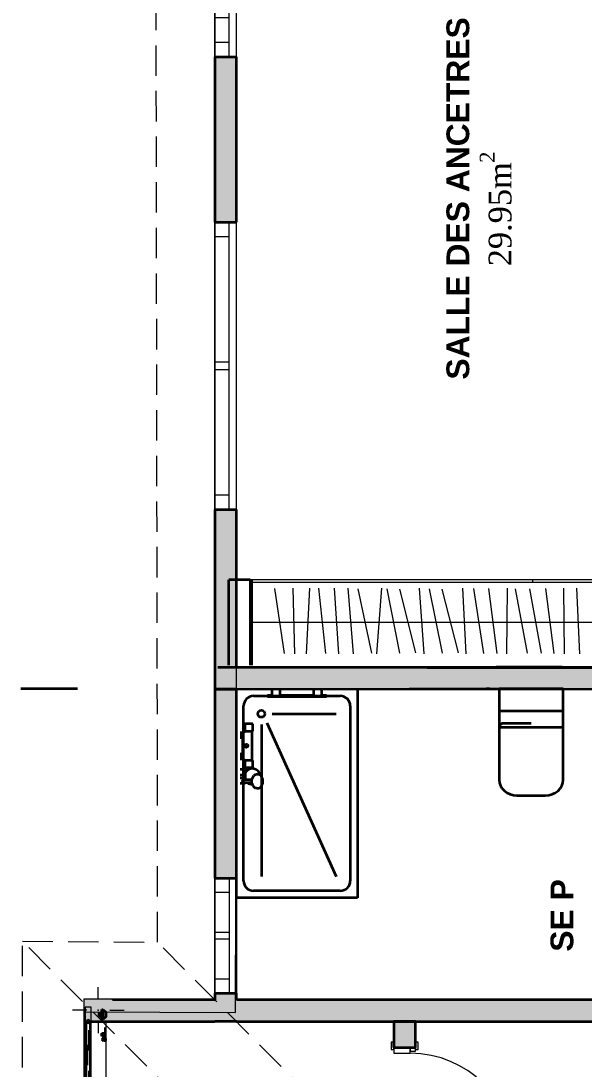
# Model space of a CAD drawing. Header units: millimetres. Extents: x -234375 to -184638, y -91483 to -70216.
# Drawn here: x -200937 to -197019, y -85660 to -78363 of the extents above; entities that cross this region are included whole.
import ezdxf

# ---------------------------------------------------------------- set-up
doc = ezdxf.new("R2010")
doc.units = ezdxf.units.MM
doc.header["$MEASUREMENT"] = 0
for name, pattern in [('Dashed Small', [282.222222, 141.111111, -141.111111]), ('Hidden', [317.5, 211.666667, -105.833333]), ('Wipeout_Contour', [20000, 0, -20000])]:
    doc.linetypes.add(name, pattern=pattern)
for name, color, linetype, lineweight in [('New_0_Pen_No__15', 214, 'Continuous', 25), ('New_0_Pen_No__7', 7, 'Continuous', 35), ('New_2D Drafting - General_Pen_No__1', 7, 'Continuous', 13), ('New_Archicad Doors_Pen_No__27', 7, 'Continuous', 35), ('New_Archicad Windows_Pen_No__27', 7, 'Continuous', 35), ('New_Drawing & Figure_Pen_No__13', 54, 'Continuous', 18), ('New_Drawing & Figure_Pen_No__7', 7, 'Continuous', 35), ('New_Interior - Stair & Railing_Pen_No__1', 7, 'Continuous', 13), ('New_Shell - Roof_Pen_No__1', 7, 'Continuous', 13), ('New_Structural - Bearing_Pen_No__1', 7, 'Continuous', 13), ('New_Structural - Bearing_Pen_No__20', 1, 'Continuous', 0), ('New_Structural - Bearing_Pen_No__27', 7, 'Continuous', 35)]:
    doc.layers.add(name, color=color, linetype=linetype, lineweight=lineweight)
for name, color, linetype in [('New_Archicad Doors', 7, 'Continuous'), ('New_Archicad Windows', 7, 'Continuous'), ('New_Drawing & Figure', 7, 'Continuous'), ('New_Interior - Stair & Railing', 7, 'Continuous'), ('New_Shell - Roof', 7, 'Continuous'), ('New_Structural - Bearing', 7, 'Continuous')]:
    doc.layers.add(name, color=color, linetype=linetype)
for name, color, linetype, lineweight, true_color in [('New_Archicad Doors_Pen_No__23', 30, 'Continuous', 20, 0xff6600), ('New_Archicad Doors_Pen_No__3', 30, 'Continuous', 18, 0xff6600), ('New_Archicad Windows_Pen_No__23', 30, 'Continuous', 20, 0xff6600), ('New_Archicad Windows_Pen_No__3', 30, 'Continuous', 18, 0xff6600), ('New_Drawing & Figure_Pen_No__254', 254, 'Continuous', 13, 0xe8e8e8), ('New_Interior - Stair & Railing_Pen_No__106', 161, 'Continuous', 13, 0xaaaaff), ('New_Interior - Stair & Railing_Pen_No__91', 161, 'Continuous', 13, 0xaaaaff), ('New_Structural - Bearing_Pen_No__160', 33, 'Continuous', 20, 0xb4a35c)]:
    doc.layers.add(name, color=color, linetype=linetype, lineweight=lineweight, true_color=true_color)
doc.styles.add('GENERATED_STYLE_1', font='arial.ttf')
doc.styles.add('GENERATED_STYLE_2', font='times.ttf')

# ---------------------------------------------------------------- blocks, each defined once
blk = doc.blocks.new('Slab_1', base_point=(-200787.4, -71277.4))
at = {"layer": 'New_Structural - Bearing_Pen_No__1', "color": 7, "linetype": 'Continuous', "lineweight": 13, "flags": 128}
blk.add_lwpolyline([(-200787.4, -71277.4), (-190000.1, -71277.1), (-189999.5, -71124.5), (-188874.4, -71129.2), (-187846.5, -71129.2), (-187843.4, -74360.9), (-188874.7, -74359.2), (-188874.4, -78662), (-187060.4, -78662), (-187064.7, -89633.3), (-200492.9, -89632.1), (-200498.7, -85263), (-199444, -85265.7), (-199437.7, -82864.3), (-199438.1, -82864.3), (-199438.1, -77162), (-197397.7, -77162), (-197397.7, -75061.6), (-200787.4, -75061.6)], close=True, dxfattribs=at)
blk = doc.blocks.new('2-Sash Sliding Window')
at = {"layer": 'New_Archicad Windows_Pen_No__23', "color": 30, "linetype": 'Continuous', "lineweight": 20, "true_color": 0xff6600}
for p, q in [((-300, 0), (-200, 0)), ((-200, 0), (-200, -100)), ((-25, -100), (-25, 0)), ((-25, 0), (25, 0)), ((-25, 0), (25, 0)), ((25, 0), (25, -100)), ((200, -100), (200, 0)), ((200, 0), (300, 0)), ((-200, -100), (-300, -100)), ((25, -100), (-25, -100)), ((25, -100), (-25, -100)), ((300, -100), (200, -100))]:
    blk.add_line(p, q, dxfattribs=at)
at = {"layer": 'New_Archicad Windows_Pen_No__27', "color": 7, "linetype": 'Continuous', "lineweight": 35}
for p, q in [((-300, 0), (-300, 50)), ((-300, -100), (-300, 0)), ((-300, -100), (-300, 0)), ((300, 0), (300, 50)), ((300, -100), (300, 0)), ((300, -100), (300, 0))]:
    blk.add_line(p, q, dxfattribs=at)
at = {"layer": 'New_Archicad Windows_Pen_No__3', "color": 30, "linetype": 'Continuous', "lineweight": 18, "true_color": 0xff6600}
for p, q in [((-300, 50), (300, 50)), ((-200, 0), (-25, 0)), ((25, 0), (200, 0)), ((-300, -100), (300, -100)), ((-25, -100), (-200, -100)), ((200, -100), (25, -100))]:
    blk.add_line(p, q, dxfattribs=at)
blk = doc.blocks.new('2-Sash Sliding Window_2')
at = {"layer": 'New_Archicad Windows_Pen_No__23', "color": 30, "linetype": 'Continuous', "lineweight": 20, "true_color": 0xff6600}
for p, q in [((-1000, 0), (-900, 0)), ((-900, 0), (-900, -100)), ((-25, -100), (-25, 0)), ((-25, 0), (25, 0)), ((-25, 0), (25, 0)), ((25, 0), (25, -100)), ((900, -100), (900, 0)), ((900, 0), (1000, 0)), ((-900, -100), (-1000, -100)), ((25, -100), (-25, -100)), ((25, -100), (-25, -100)), ((1000, -100), (900, -100))]:
    blk.add_line(p, q, dxfattribs=at)
at = {"layer": 'New_Archicad Windows_Pen_No__27', "color": 7, "linetype": 'Continuous', "lineweight": 35}
for p, q in [((-1000, 0), (-1000, 50)), ((-1000, -100), (-1000, 0)), ((-1000, -100), (-1000, 0)), ((1000, 0), (1000, 50)), ((1000, -100), (1000, 0)), ((1000, -100), (1000, 0))]:
    blk.add_line(p, q, dxfattribs=at)
at = {"layer": 'New_Archicad Windows_Pen_No__3', "color": 30, "linetype": 'Continuous', "lineweight": 18, "true_color": 0xff6600}
for p, q in [((-1000, 50), (1000, 50)), ((-900, 0), (-25, 0)), ((25, 0), (900, 0)), ((-1000, -100), (1000, -100)), ((-25, -100), (-900, -100)), ((900, -100), (25, -100))]:
    blk.add_line(p, q, dxfattribs=at)
blk = doc.blocks.new('Wall_9', base_point=(-199438.1, -83014.8))
at = {"layer": 'New_Structural - Bearing_Pen_No__160', "linetype": 'Continuous', "lineweight": 0, "true_color": 0x5a512e}
for points in [[(-199438.1, -77308.5), (-199588.1, -77308.5), (-199588.1, -78013.5), (-199438.1, -78013.5)], [(-199588.1, -78613.5), (-199588.1, -79763.5), (-199438.1, -79763.5), (-199438.1, -78613.5)], [(-199438.1, -81763.5), (-199588.1, -81763.5), (-199588.1, -82864.9), (-199438.1, -82864.8)], [(-199438.1, -82864.8), (-199588.1, -83014.9), (-199438.1, -83014.8)], [(-199438.1, -82864.8), (-199588.1, -82864.9), (-199588.1, -83014.9)]]:
    blk.add_hatch(color=59, dxfattribs=at).paths.add_polyline_path(points)
at = {"layer": 'New_Structural - Bearing_Pen_No__27', "color": 7, "linetype": 'Continuous', "lineweight": 35}
for p, q in [((-199588.1, -78013.5), (-199488.1, -78013.5)), ((-199488.1, -78013.5), (-199438.1, -78013.5)), ((-199588.1, -78613.5), (-199488.1, -78613.5)), ((-199488.1, -78613.5), (-199438.1, -78613.5)), ((-199588.1, -79763.5), (-199488.1, -79763.5)), ((-199488.1, -79763.5), (-199438.1, -79763.5)), ((-199588.1, -81763.5), (-199488.1, -81763.5)), ((-199488.1, -81763.5), (-199438.1, -81763.5))]:
    blk.add_line(p, q, dxfattribs=at)
at = {"layer": 'New_Structural - Bearing_Pen_No__27', "color": 7, "linetype": 'Continuous', "lineweight": 35, "flags": 128}
for points in [[(-199438.1, -77308.5), (-199588.1, -77308.5)], [(-199588.1, -77308.5), (-199588.1, -78013.5)], [(-199438.1, -78013.5), (-199438.1, -77308.5)], [(-199588.1, -78613.5), (-199588.1, -79763.5)], [(-199438.1, -79763.5), (-199438.1, -78613.5)], [(-199588.1, -81763.5), (-199588.1, -83014.9)], [(-199438.1, -82864.8), (-199438.1, -81763.5)], [(-199588.1, -83014.9), (-199438.1, -83014.8)]]:
    blk.add_lwpolyline(points, dxfattribs=at)
at = {"layer": 'New_Archicad Windows', "color": 21, "linetype": 'Continuous', "lineweight": 18, "true_color": 0xff9955, "xscale": -1, "zscale": 1000, "rotation": 270.0004955902626}
for name, p in [('2-Sash Sliding Window', (-199488.1, -78313.5)), ('2-Sash Sliding Window_2', (-199488.1, -80763.5))]:
    blk.add_blockref(name, p, dxfattribs=at)
blk = doc.blocks.new('Wall_13', base_point=(-199438.1, -83014.8))
at = {"layer": 'New_Structural - Bearing_Pen_No__160', "linetype": 'Continuous', "lineweight": 0, "true_color": 0x5a512e}
for points in [[(-195459.6, -82863.4), (-199438.1, -82864.8), (-199438.1, -83014.8), (-195261.6, -83013.3), (-195459.6, -83013.3)], [(-195261.1, -82863.3), (-195261.6, -82863.3), (-195261.6, -83013.3), (-195261.1, -83013.3)]]:
    blk.add_hatch(color=59, dxfattribs=at).paths.add_polyline_path(points)
at = {"layer": 'New_Structural - Bearing_Pen_No__27', "color": 7, "linetype": 'Continuous', "lineweight": 35, "flags": 128}
for points in [[(-195459.6, -82863.4), (-199438.1, -82864.8)], [(-195261.1, -83013.3), (-195261.1, -82863.3)], [(-199438.1, -83014.8), (-195412.4, -83013.4)]]:
    blk.add_lwpolyline(points, dxfattribs=at)
blk = doc.blocks.new('Arch Top Window Opening')
at = {"layer": 'New_Archicad Windows_Pen_No__27', "color": 7, "linetype": 'Continuous', "lineweight": 35}
for p, q in [((-2098.5, 0), (-2098.5, 150)), ((2098.5, 0), (2098.5, 150))]:
    blk.add_line(p, q, dxfattribs=at)
at = {"layer": 'New_Archicad Windows_Pen_No__3', "color": 30, "linetype": 'Continuous', "lineweight": 18, "true_color": 0xff6600}
for p, q in [((-2098.5, 150), (2098.5, 150)), ((-2098.5, 0), (2098.5, 0))]:
    blk.add_line(p, q, dxfattribs=at)
blk = doc.blocks.new('Wall_14', base_point=(-200493.6, -89690.1))
at = {"layer": 'New_Structural - Bearing_Pen_No__160', "linetype": 'Continuous', "lineweight": 0, "true_color": 0x5a512e}
for points in [[(-200493.6, -85328.5), (-200344.4, -85328.5)], [(-200343.6, -85328.5), (-200344.4, -85328.5), (-200343.6, -85329.2)], [(-200493.6, -89525.4), (-200493.6, -89540.1), (-200343.6, -89540.1), (-200343.6, -89525.4)], [(-200343.6, -89540.1), (-200493.6, -89540.1), (-200493.6, -89576.8), (-200380.3, -89576.8)], [(-200380.3, -89576.8), (-200344.3, -89576.8), (-200344.3, -89690.1), (-200343.6, -89690.1), (-200343.6, -89540.1)]]:
    blk.add_hatch(color=59, dxfattribs=at).paths.add_polyline_path(points)
at = {"layer": 'New_Structural - Bearing_Pen_No__27', "color": 7, "linetype": 'Continuous', "lineweight": 35}
for p, q in [((-200493.6, -85328.5), (-200343.6, -85328.5)), ((-200493.6, -89525.4), (-200343.6, -89525.4))]:
    blk.add_line(p, q, dxfattribs=at)
at = {"layer": 'New_Structural - Bearing_Pen_No__27', "color": 7, "linetype": 'Continuous', "lineweight": 35, "flags": 128}
for points in [[(-200493.6, -89525.4), (-200493.6, -89576.8)], [(-200343.6, -89540.1), (-200343.6, -89525.4)], [(-200344.3, -89690.1), (-200343.6, -89690.1)]]:
    blk.add_lwpolyline(points, dxfattribs=at)
at = {"layer": 'New_Archicad Windows', "color": 21, "linetype": 'Continuous', "lineweight": 18, "true_color": 0xff9955, "xscale": -0.9999999999999997, "zscale": 1000, "rotation": 270.000804812219}
blk.add_blockref('Arch Top Window Opening', (-200493.6, -87426.9), dxfattribs=at)
blk = doc.blocks.new('2-Sash Sliding Window_4')
at = {"layer": 'New_Archicad Windows_Pen_No__23', "color": 30, "linetype": 'Continuous', "lineweight": 20, "true_color": 0xff6600}
for p, q in [((-400, 0), (-300, 0)), ((-300, 0), (-300, -100)), ((-25, -100), (-25, 0)), ((-25, 0), (25, 0)), ((-25, 0), (25, 0)), ((25, 0), (25, -100)), ((300, -100), (300, 0)), ((300, 0), (400, 0)), ((-300, -100), (-400, -100)), ((25, -100), (-25, -100)), ((25, -100), (-25, -100)), ((400, -100), (300, -100))]:
    blk.add_line(p, q, dxfattribs=at)
at = {"layer": 'New_Archicad Windows_Pen_No__27', "color": 7, "linetype": 'Continuous', "lineweight": 35}
for p, q in [((-400, 0), (-400, 50)), ((-400, -100), (-400, 0)), ((-400, -100), (-400, 0)), ((400, 0), (400, 50)), ((400, -100), (400, 0)), ((400, -100), (400, 0))]:
    blk.add_line(p, q, dxfattribs=at)
at = {"layer": 'New_Archicad Windows_Pen_No__3', "color": 30, "linetype": 'Continuous', "lineweight": 18, "true_color": 0xff6600}
for p, q in [((-400, 50), (400, 50)), ((-300, 0), (-25, 0)), ((25, 0), (300, 0)), ((-400, -100), (400, -100)), ((-25, -100), (-300, -100)), ((300, -100), (25, -100))]:
    blk.add_line(p, q, dxfattribs=at)
blk = doc.blocks.new('Wall_32', base_point=(-199587.9, -83013.3))
at = {"layer": 'New_Structural - Bearing_Pen_No__160', "linetype": 'Continuous', "lineweight": 0, "true_color": 0x5a512e}
for points in [[(-199437.9, -83013.3), (-199587.9, -83013.3), (-199587.8, -84331.6), (-199437.8, -84331.6)], [(-199437.8, -85131.6), (-199587.8, -85131.6), (-199587.8, -85179.2), (-199437.8, -85179.2)], [(-199587.8, -85179.2), (-199587.8, -85329.2), (-199437.8, -85329.2)], [(-199437.8, -85179.2), (-199587.8, -85179.2), (-199437.8, -85329.2)]]:
    blk.add_hatch(color=59, dxfattribs=at).paths.add_polyline_path(points)
at = {"layer": 'New_Structural - Bearing_Pen_No__27', "color": 7, "linetype": 'Continuous', "lineweight": 35}
for p, q in [((-199587.8, -84331.6), (-199487.8, -84331.6)), ((-199487.8, -84331.6), (-199437.8, -84331.6)), ((-199587.8, -85131.6), (-199487.8, -85131.6)), ((-199487.8, -85131.6), (-199437.8, -85131.6))]:
    blk.add_line(p, q, dxfattribs=at)
at = {"layer": 'New_Structural - Bearing_Pen_No__27', "color": 7, "linetype": 'Continuous', "lineweight": 35, "flags": 128}
for points in [[(-199587.9, -83013.3), (-199587.8, -84331.6)], [(-199587.9, -83013.3), (-199437.9, -83013.3)], [(-199437.8, -84331.6), (-199437.9, -83013.3)], [(-199587.8, -85131.6), (-199587.8, -85179.2)], [(-199437.8, -85179.2), (-199437.8, -85131.6)], [(-199437.8, -85329.2), (-199587.8, -85329.2)]]:
    blk.add_lwpolyline(points, dxfattribs=at)
at = {"layer": 'New_Archicad Windows', "color": 21, "linetype": 'Continuous', "lineweight": 18, "true_color": 0xff9955, "zscale": 1000, "rotation": 270.0025708428093}
blk.add_blockref('2-Sash Sliding Window_4', (-199487.8, -84731.6), dxfattribs=at)
blk = doc.blocks.new('Wall_33', base_point=(-199587.8, -85329.2))
at = {"layer": 'New_Structural - Bearing_Pen_No__160', "linetype": 'Continuous', "lineweight": 0, "true_color": 0x5a512e}
blk.add_hatch(color=59, dxfattribs=at).paths.add_polyline_path([(-200299.7, -85328.5), (-200343.6, -85328.5), (-200343.6, -85329.2), (-199587.8, -85329.2), (-199587.8, -85179.2), (-200299.7, -85179.2)])
at = {"layer": 'New_Structural - Bearing_Pen_No__27', "color": 7, "linetype": 'Continuous', "lineweight": 35, "flags": 128}
for points in [[(-199587.8, -85179.2), (-200299.7, -85179.2)], [(-200343.6, -85329.2), (-199587.8, -85329.2)]]:
    blk.add_lwpolyline(points, dxfattribs=at)
blk = doc.blocks.new('Door')
at = {"layer": 'New_Archicad Doors_Pen_No__23', "color": 30, "linetype": 'Continuous', "lineweight": 20, "true_color": 0xff6600}
for p, q in [((-360, 0), (-400, 0)), ((-400, 0), (-400, -115)), ((-360, -115), (-360, 0)), ((400, 0), (360, 0)), ((360, 0), (360, -115)), ((400, -115), (400, 0)), ((-400, -115), (-360, -115)), ((360, -115), (400, -115))]:
    blk.add_line(p, q, dxfattribs=at)
at = {"layer": 'New_Archicad Doors_Pen_No__27', "color": 7, "linetype": 'Continuous', "lineweight": 35}
for p, q in [((-400, 35), (-437, 35)), ((-400, 35), (-437, 35)), ((-400, 0), (-400, 35)), ((-400, 0), (-400, 35)), ((-400, -115), (-400, 0)), ((-400, -115), (-400, 0)), ((400, 0), (400, 35)), ((400, 0), (400, 35)), ((400, 35), (437, 35)), ((400, 35), (437, 35)), ((400, -115), (400, 0)), ((400, -115), (400, 0)), ((-400, -115), (-437, -115)), ((-400, -115), (-437, -115)), ((400, -115), (437, -115)), ((400, -115), (437, -115))]:
    blk.add_line(p, q, dxfattribs=at)
at = {"layer": 'New_Archicad Doors_Pen_No__3', "color": 30, "linetype": 'Continuous', "lineweight": 18, "true_color": 0xff6600}
for p, q in [((320, 0), (320, 720)), ((320, 720), (360, 720)), ((360, 720), (360, 0)), ((-387, 54), (-437, 54)), ((-437, 54), (-437, 35)), ((-437, 35), (-387, 35)), ((-375, 35), (-400, 35)), ((-400, 35), (-400, 0)), ((-400, 0), (-375, 0)), ((-387, 35), (-387, 54)), ((-375, 0), (-375, 35)), ((360, 0), (320, 0)), ((400, 35), (375, 35)), ((375, 35), (375, 0)), ((375, 0), (400, 0)), ((437, 54), (387, 54)), ((387, 54), (387, 35)), ((387, 35), (437, 35)), ((400, 0), (400, 35)), ((437, 35), (437, 54)), ((-387, -115), (-437, -115)), ((-437, -115), (-437, -134)), ((-437, -134), (-387, -134)), ((-387, -134), (-387, -115)), ((437, -115), (387, -115)), ((387, -115), (387, -134)), ((387, -134), (437, -134)), ((437, -134), (437, -115))]:
    blk.add_line(p, q, dxfattribs=at)
blk.add_arc((360, 0), 720, 90, 180, dxfattribs=at)
blk = doc.blocks.new('Wall_34', base_point=(-199587.8, -85329.2))
at = {"layer": 'New_Structural - Bearing_Pen_No__160', "linetype": 'Continuous', "lineweight": 0, "true_color": 0x5a512e}
for points in [[(-199437.8, -85179.2), (-199437.8, -85329.2), (-196235.9, -85329.2), (-196235.9, -85179.2)], [(-195435.9, -85329.2), (-195412.7, -85329.2), (-195412.7, -85179.2), (-195435.9, -85179.2)]]:
    blk.add_hatch(color=59, dxfattribs=at).paths.add_polyline_path(points)
at = {"layer": 'New_Structural - Bearing_Pen_No__27', "color": 7, "linetype": 'Continuous', "lineweight": 35}
for p, q in [((-196235.9, -85179.2), (-196272.9, -85179.2)), ((-196235.9, -85214.2), (-196235.9, -85179.2)), ((-196235.9, -85329.2), (-196235.9, -85214.2)), ((-195435.9, -85179.2), (-195398.9, -85179.2)), ((-195435.9, -85214.2), (-195435.9, -85179.2)), ((-195435.9, -85329.2), (-195435.9, -85214.2)), ((-196235.9, -85329.2), (-196272.9, -85329.2)), ((-195435.9, -85329.2), (-195398.9, -85329.2))]:
    blk.add_line(p, q, dxfattribs=at)
at = {"layer": 'New_Structural - Bearing_Pen_No__27', "color": 7, "linetype": 'Continuous', "lineweight": 35, "flags": 128}
for points in [[(-196235.9, -85179.2), (-199437.8, -85179.2)], [(-195412.7, -85179.2), (-195435.9, -85179.2)], [(-195412.7, -85329.2), (-195412.7, -85179.2)], [(-199437.8, -85329.2), (-196235.9, -85329.2)], [(-195435.9, -85329.2), (-195412.7, -85329.2)]]:
    blk.add_lwpolyline(points, dxfattribs=at)
at = {"layer": 'New_Archicad Doors', "color": 21, "linetype": 'Continuous', "lineweight": 18, "true_color": 0xff9955, "zscale": 1000}
blk.add_blockref('Door', (-195835.9, -85214.2), dxfattribs=at)
blk = doc.blocks.new('2-Sash Sliding Window_5')
at = {"layer": 'New_Archicad Windows_Pen_No__23', "color": 30, "linetype": 'Continuous', "lineweight": 20, "true_color": 0xff6600}
for p, q in [((-500, 0), (-400, 0)), ((-400, 0), (-400, -100)), ((-25, -100), (-25, 0)), ((-25, 0), (25, 0)), ((-25, 0), (25, 0)), ((25, 0), (25, -100)), ((400, -100), (400, 0)), ((400, 0), (500, 0)), ((-400, -100), (-500, -100)), ((25, -100), (-25, -100)), ((25, -100), (-25, -100)), ((500, -100), (400, -100))]:
    blk.add_line(p, q, dxfattribs=at)
at = {"layer": 'New_Archicad Windows_Pen_No__27', "color": 7, "linetype": 'Continuous', "lineweight": 35}
for p, q in [((-500, 0), (-500, 50)), ((-500, -100), (-500, 0)), ((-500, -100), (-500, 0)), ((500, 0), (500, 50)), ((500, -100), (500, 0)), ((500, -100), (500, 0))]:
    blk.add_line(p, q, dxfattribs=at)
at = {"layer": 'New_Archicad Windows_Pen_No__3', "color": 30, "linetype": 'Continuous', "lineweight": 18, "true_color": 0xff6600}
for p, q in [((-500, 50), (500, 50)), ((-400, 0), (-25, 0)), ((25, 0), (400, 0)), ((-500, -100), (500, -100)), ((-25, -100), (-400, -100)), ((400, -100), (25, -100))]:
    blk.add_line(p, q, dxfattribs=at)
blk = doc.blocks.new('Wall_35', base_point=(-198342.8, -89690.7))
at = {"layer": 'New_Structural - Bearing_Pen_No__160', "linetype": 'Continuous', "lineweight": 0, "true_color": 0x5a512e}
for points in [[(-198342.9, -85329.2), (-198342.9, -85510.9), (-198192.9, -85510.9), (-198192.9, -85329.2)], [(-198192.9, -86310.9), (-198342.9, -86310.9), (-198342.8, -87494.3), (-198192.8, -87494.3)], [(-198192.8, -88494.3), (-198342.8, -88494.3), (-198342.8, -89540.7), (-198192.8, -89540.7)]]:
    blk.add_hatch(color=59, dxfattribs=at).paths.add_polyline_path(points)
at = {"layer": 'New_Structural - Bearing_Pen_No__27', "color": 7, "linetype": 'Continuous', "lineweight": 35}
for p, q in [((-198342.9, -85510.9), (-198342.9, -85473.9)), ((-198342.9, -85510.9), (-198227.9, -85510.9)), ((-198227.9, -85510.9), (-198192.9, -85510.9)), ((-198192.9, -85510.9), (-198192.9, -85473.9)), ((-198342.9, -86310.9), (-198342.9, -86347.9)), ((-198342.9, -86310.9), (-198227.9, -86310.9)), ((-198227.9, -86310.9), (-198192.9, -86310.9)), ((-198192.9, -86310.9), (-198192.9, -86347.9)), ((-198342.8, -87494.3), (-198242.8, -87494.3)), ((-198242.8, -87494.3), (-198192.8, -87494.3)), ((-198342.8, -88494.3), (-198242.8, -88494.3)), ((-198242.8, -88494.3), (-198192.8, -88494.3))]:
    blk.add_line(p, q, dxfattribs=at)
at = {"layer": 'New_Structural - Bearing_Pen_No__27', "color": 7, "linetype": 'Continuous', "lineweight": 35, "flags": 128}
for points in [[(-198192.9, -85329.2), (-198342.9, -85329.2)], [(-198342.9, -85329.2), (-198342.9, -85510.9)], [(-198192.9, -85510.9), (-198192.9, -85329.2)], [(-198342.9, -86310.9), (-198342.8, -87494.3)], [(-198192.9, -86329.2), (-198192.9, -86310.9)], [(-198192.8, -87494.3), (-198192.9, -86479.2)], [(-198342.8, -88494.3), (-198342.8, -89540.7)], [(-198192.8, -89540.7), (-198192.8, -88494.3)]]:
    blk.add_lwpolyline(points, dxfattribs=at)
at = {"layer": 'New_Archicad Doors', "color": 21, "linetype": 'Continuous', "lineweight": 18, "true_color": 0xff9955, "zscale": 1000, "rotation": 270.0008048122199}
blk.add_blockref('Door', (-198227.9, -85910.9), dxfattribs=at)
at = {"layer": 'New_Archicad Windows', "color": 21, "linetype": 'Continuous', "lineweight": 18, "true_color": 0xff9955, "xscale": -0.9999999999999997, "zscale": 1000, "rotation": 270.0008048122199}
blk.add_blockref('2-Sash Sliding Window_5', (-198242.8, -87994.3), dxfattribs=at)
blk = doc.blocks.new('Column_20', base_point=(-200399.7, -85251))
at = {"layer": 'New_Structural - Bearing_Pen_No__160', "linetype": 'Continuous', "lineweight": 0, "true_color": 0x5a512e}
for points in [[(-200499.7, -85173.6), (-200499.7, -85328.5), (-200493.6, -85328.5), (-200493.6, -85179.2), (-200343.6, -85179.2), (-200299.7, -85179.2), (-200299.7, -85173.6)], [(-200493.6, -85179.2), (-200493.6, -85328.5), (-200344.4, -85328.5)], [(-200493.6, -85179.2), (-200344.4, -85328.5), (-200343.6, -85328.5), (-200343.6, -85179.2)], [(-200343.6, -85179.2), (-200343.6, -85328.5), (-200299.7, -85328.5), (-200299.7, -85179.2)]]:
    blk.add_hatch(color=59, dxfattribs=at).paths.add_polyline_path(points)
at = {"layer": 'New_Structural - Bearing_Pen_No__1', "color": 7, "linetype": 'Continuous', "lineweight": 13, "flags": 128}
blk.add_lwpolyline([(-200299.7, -85179.2), (-200299.7, -85173.6), (-200499.7, -85173.6), (-200499.7, -85328.5), (-200493.6, -85328.5)], dxfattribs=at)
at = {"layer": 'New_Structural - Bearing_Pen_No__20', "color": 1, "linetype": 'Continuous', "lineweight": 0}
for p, q in [((-200399.7, -85171), (-200399.7, -85091)), ((-200479.7, -85251), (-200579.7, -85251)), ((-200319.7, -85251), (-200219.7, -85251)), ((-200399.7, -85331), (-200399.7, -85411))]:
    blk.add_line(p, q, dxfattribs=at)
blk.add_point((-200399.7, -85251), dxfattribs=at)
blk = doc.blocks.new('Roof_1', base_point=(-201339, -70721))
at = {"layer": 'New_Shell - Roof_Pen_No__1', "color": 7, "linetype": 'Hidden', "lineweight": 13, "flags": 128}
for points in [[(-199987.8, -84776.8), (-199987.8, -83568.8), (-199997.6, -77710.4)], [(-200927.1, -84771.2), (-199987.8, -84776.8)], [(-198270.1, -87440.6), (-200927.1, -84771.2)], [(-200920, -90094), (-200927.1, -84771.2)], [(-197337, -87443.3), (-199987.8, -84776.8)]]:
    blk.add_lwpolyline(points, dxfattribs=at)
blk = doc.blocks.new('Railing_8')
at = {"layer": 'New_Interior - Stair & Railing_Pen_No__1', "color": 7, "linetype": 'Continuous', "lineweight": 13}
for p, q in [((-200449.8, -85229.2), (-200489.8, -85229.2)), ((-200489.8, -85229.2), (-200489.8, -85329.2)), ((-200449.8, -85329.2), (-200449.8, -85229.2)), ((-200489.8, -85329.2), (-200489.8, -89519.5)), ((-200449.8, -89519.5), (-200449.8, -85329.2)), ((-200489.8, -89519.5), (-200489.8, -89619.5)), ((-200449.8, -89619.5), (-200449.8, -89519.5)), ((-200489.8, -89619.5), (-200449.8, -89619.5))]:
    blk.add_line(p, q, dxfattribs=at)
at = {"layer": 'New_Interior - Stair & Railing_Pen_No__1', "color": 7, "linetype": 'Dashed Small', "lineweight": 13, "flags": 128}
blk.add_lwpolyline([(-200473.8, -89474.5), (-200465.8, -89474.5), (-200465.8, -85374.2), (-200473.8, -85374.2)], close=True, dxfattribs=at)
at = {"layer": 'New_Interior - Stair & Railing_Pen_No__106', "color": 161, "linetype": 'Continuous', "lineweight": 13, "true_color": 0xaaaaff, "flags": 128}
blk.add_lwpolyline([(-200481.8, -89519.5), (-200457.8, -89519.5), (-200457.8, -85329.2), (-200481.8, -85329.2)], close=True, dxfattribs=at)
at = {"layer": 'New_Interior - Stair & Railing_Pen_No__91', "color": 161, "linetype": 'Continuous', "lineweight": 13, "true_color": 0xaaaaff, "flags": 128}
for points in [[(-200456.8, -85329.2, 1), (-200482.8, -85329.2, 1)], [(-200456.8, -89519.5, 1), (-200482.8, -89519.5, 1)]]:
    blk.add_lwpolyline(points, format="xyb", close=True, dxfattribs=at)

msp = doc.modelspace()

# ---------------------------------------------------------------- linework, layer by layer
at = {"layer": 'New_0_Pen_No__7', "color": 7, "linetype": 'Continuous', "lineweight": 35}
for p, q in [((-199567.2, -82862.4), (-197723.7, -82862.4)), ((-199388.3, -82863.3), (-195411.5, -82867.7)), ((-197170.7, -82862.4), (-197631.6, -82862.4)), ((-200544.2, -83013.3), (-200937.4, -83013.3))]:
    msp.add_line(p, q, dxfattribs=at)
at = {"layer": 'New_Drawing & Figure_Pen_No__13', "color": 54, "linetype": 'Continuous', "lineweight": 18}
for p, q in [((-199172.9, -82314.5), (-199106.2, -82766.7)), ((-199046.6, -82312.1), (-199034.4, -82769.1)), ((-198930.4, -82312.3), (-198952.6, -82768.9)), ((-198867, -82313.3), (-198818, -82767.8)), ((-198758.5, -82312.5), (-198728.5, -82768.6)), ((-198663.4, -82312.8), (-198625.7, -82768.4)), ((-198592.1, -82316.8), (-198499, -82764.4)), ((-198429.5, -82312.7), (-198463.6, -82768.5)), ((-198392.5, -82316.5), (-198302.6, -82764.7)), ((-198166.3, -82312.6), (-198132.8, -82768.5)), ((-198095.8, -82316.5), (-198005.3, -82764.6)), ((-197864.3, -82312.3), (-197840.8, -82768.8)), ((-197788.1, -82314.7), (-197719, -82766.5)), ((-197683.7, -82313.9), (-197625.4, -82767.3)), ((-197553.5, -82312), (-197557.6, -82769.1)), ((-197498.7, -82316), (-197414.4, -82765.2)), ((-197398.3, -82315.7), (-197316.9, -82765.5)), ((-197377.4, -82253.5), (-197377.4, -82273.3)), ((-197288.3, -82314), (-197228.8, -82767.2)), ((-197161.1, -82312), (-197158.1, -82769.1)), ((-197071.5, -82312.3), (-197049.6, -82768.9)), ((-198304, -82318.9), (-198193.1, -82762.3)), ((-198008.8, -82319.3), (-197894.3, -82761.8))]:
    msp.add_line(p, q, dxfattribs=at)
at = {"layer": 'New_Drawing & Figure_Pen_No__7', "color": 7, "linetype": 'Continuous', "lineweight": 35}
for p, q in [((-199567.2, -82862.4), (-197723.7, -82862.4)), ((-199388.3, -82863.3), (-195411.5, -82867.7)), ((-197170.7, -82862.4), (-197631.6, -82862.4)), ((-200544.2, -83013.3), (-200937.4, -83013.3)), ((-199437.9, -84468.6), (-199437.9, -83013.3)), ((-199188.4, -83056.9), (-199188.4, -83013.3)), ((-199135.9, -83013.3), (-199135.9, -83056.9)), ((-198898.3, -83056.9), (-198898.3, -83013.3)), ((-198845.9, -83013.3), (-198845.9, -83056.9)), ((-198596.4, -83013.3), (-198596.4, -84468.6)), ((-198235.7, -83013.3), (-197394.2, -83013.3)), ((-197986.2, -83013.3), (-197933.8, -83013.3)), ((-197674.3, -83013.3), (-197701, -83013.3)), ((-197696.2, -83013.3), (-197643.7, -83013.3)), ((-197163.9, -83013.3), (-197609.4, -83013.3)), ((-197609.4, -83013.3), (-197609.4, -83646.6)), ((-197567.8, -83013.3), (-197609.4, -83013.3)), ((-197476.3, -83013.3), (-197503, -83013.3)), ((-197163.9, -83646.6), (-197163.9, -83013.3)), ((-199319.1, -83062.8), (-198715.2, -83062.8)), ((-199223, -83067.8), (-199223, -83056.9)), ((-199223, -83056.9), (-199188.4, -83056.9)), ((-198811.2, -83067.8), (-199223, -83067.8)), ((-199135.9, -83056.9), (-198898.3, -83056.9)), ((-198845.9, -83056.9), (-198811.2, -83056.9)), ((-198811.2, -83056.9), (-198811.2, -83067.8)), ((-199388.4, -84349.8), (-199388.4, -83132.1)), ((-199190.4, -83186.6), (-198744.9, -83186.6)), ((-198645.9, -83132.1), (-198645.9, -84349.8)), ((-197609.4, -83166.2), (-197163.9, -83166.2)), ((-199378.4, -83307.3), (-199378.4, -83257.8)), ((-199375.4, -83254.9), (-199330, -83254.9)), ((-199327.1, -83257.8), (-199327.1, -83307.3)), ((-199264.6, -83260.8), (-199264.6, -84320.1)), ((-199227.5, -83250.8), (-198744.9, -84320.1)), ((-197386.7, -83253.5), (-197578.5, -83253.5)), ((-199411.1, -83316.2), (-199394.3, -83316.2)), ((-199411.1, -83325.7), (-199394.3, -83325.7)), ((-199394.3, -83316.2), (-199394.3, -83309.3)), ((-199394.3, -83309.3), (-199377.5, -83309.3)), ((-199394.3, -83316.2), (-199394.3, -83353.9)), ((-199377.5, -83307.3), (-199378.4, -83307.3)), ((-199377.5, -83309.3), (-199377.5, -83307.3)), ((-199377.5, -83307.3), (-199331.9, -83307.3)), ((-199331.9, -83309.3), (-199377.5, -83309.3)), ((-199327.1, -83307.3), (-199331.9, -83307.3)), ((-199331.9, -83307.3), (-199331.9, -83309.3)), ((-199331.9, -83309.3), (-199331.8, -83309.3)), ((-199331.8, -83309.3), (-199331.2, -83309.3)), ((-199331.2, -83309.3), (-199330.9, -83309.3)), ((-199330.9, -83309.3), (-199330.9, -83509.3)), ((-197609.4, -83280.8), (-197163.9, -83280.8)), ((-199411.1, -83344.5), (-199394.3, -83344.5)), ((-199394.3, -83353.9), (-199411.1, -83353.9)), ((-199394.3, -83464.7), (-199394.3, -83353.9)), ((-199411.1, -83464.7), (-199394.3, -83464.7)), ((-199411.1, -83474.2), (-199394.3, -83474.2)), ((-199394.3, -83464.7), (-199394.3, -83502.4)), ((-199411.1, -83493), (-199394.3, -83493)), ((-199394.3, -83502.4), (-199411.1, -83502.4)), ((-199394.3, -83509.3), (-199394.3, -83502.4)), ((-199377.5, -83509.3), (-199394.3, -83509.3)), ((-199378.4, -83560.8), (-199378.4, -83511.3)), ((-199378.4, -83511.3), (-199377.5, -83511.3)), ((-199377.5, -83511.3), (-199377.5, -83509.3)), ((-199377.5, -83509.3), (-199331.8, -83509.3)), ((-199331.9, -83511.3), (-199377.5, -83511.3)), ((-199331.8, -83509.3), (-199331.9, -83509.3)), ((-199331.9, -83509.3), (-199331.9, -83511.3)), ((-199331.9, -83511.3), (-199327.1, -83511.3)), ((-199331.2, -83509.3), (-199331.8, -83509.3)), ((-199330.9, -83509.3), (-199331.2, -83509.3)), ((-199327.1, -83511.3), (-199327.1, -83560.8)), ((-199412.1, -83573.6), (-199376.5, -83573.6)), ((-199412.1, -83612.3), (-199394.3, -83612.3)), ((-199376.5, -83573.6), (-199376.5, -83597.4)), ((-199376.5, -83597.4), (-199376.5, -83646.7)), ((-199375, -83563.7), (-199375.4, -83563.7)), ((-199375, -83594.8), (-199375, -83563.7)), ((-199362.1, -83563.7), (-199375, -83563.7)), ((-199330, -83563.7), (-199362.1, -83563.7)), ((-199362.1, -83563.7), (-199362.1, -83580.3)), ((-199326.8, -83634.2), (-199322.7, -83624.9)), ((-199322.7, -83624.9), (-199317.3, -83617.7)), ((-199317.3, -83617.7), (-199315.5, -83615.7)), ((-199315.5, -83615.7), (-199308.9, -83610.9)), ((-199308.9, -83610.9), (-199306.2, -83609.5)), ((-199306.2, -83609.5), (-199298.9, -83607.8)), ((-199298.9, -83607.8), (-199295.8, -83607.3)), ((-199295.8, -83607.3), (-199285.2, -83607.3)), ((-199285.2, -83607.3), (-199277.9, -83609)), ((-199277.9, -83609), (-199275.5, -83610.7)), ((-199275.5, -83610.7), (-199271, -83613.9)), ((-199271, -83613.9), (-199265.1, -83621.8)), ((-199265.1, -83621.8), (-199260.6, -83632.1)), ((-199394.3, -83634), (-199412.1, -83634)), ((-199394.3, -83634), (-199412.1, -83634)), ((-199376.5, -83672.6), (-199412.1, -83672.6)), ((-199397.1, -83656.8), (-199396.7, -83654.2)), ((-199396.7, -83659.4), (-199397.1, -83656.8)), ((-199396.7, -83654.2), (-199395.5, -83651.9)), ((-199395.5, -83661.8), (-199396.7, -83659.4)), ((-199395.6, -83652), (-199395.8, -83653.8)), ((-199395.8, -83653.8), (-199395.8, -83659.8)), ((-199395.8, -83659.8), (-199395.6, -83661.6)), ((-199395.5, -83651.9), (-199395.6, -83652)), ((-199395.6, -83661.6), (-199395.5, -83661.8)), ((-199395, -83650.4), (-199395.5, -83651.8)), ((-199395.5, -83651.9), (-199395.5, -83651.8)), ((-199395.5, -83661.8), (-199395.5, -83661.8)), ((-199395.5, -83661.8), (-199395, -83663.2)), ((-199394, -83648.9), (-199395, -83650.4)), ((-199395, -83663.2), (-199394, -83664.7)), ((-199392.7, -83647.8), (-199394, -83648.9)), ((-199394, -83664.7), (-199392.7, -83665.8)), ((-199391.2, -83647.1), (-199392.7, -83647.8)), ((-199392.7, -83665.8), (-199391.2, -83666.5)), ((-199389.5, -83646.9), (-199391.2, -83647.1)), ((-199391.2, -83666.5), (-199389.5, -83666.7)), ((-199347.7, -83646.4), (-199389.5, -83646.9)), ((-199347.7, -83667.2), (-199389.5, -83666.7)), ((-199360.7, -83667), (-199376.5, -83666.9)), ((-199376.5, -83666.9), (-199376.5, -83672.6)), ((-199329.7, -83645.9), (-199347.7, -83646.4)), ((-199329.7, -83667.7), (-199347.7, -83667.2)), ((-199330.8, -83656.8), (-199330.1, -83647.8)), ((-199330.1, -83665.8), (-199330.8, -83656.8)), ((-199330.1, -83647.8), (-199328.1, -83639.4)), ((-199328.1, -83674.3), (-199330.1, -83665.8)), ((-199328.1, -83639.4), (-199326.8, -83634.2)), ((-199328.1, -83674.3), (-199327.3, -83677.6)), ((-199326.8, -83679.4), (-199327.3, -83677.6)), ((-199322.7, -83688.7), (-199326.8, -83679.4)), ((-199317.3, -83695.9), (-199322.7, -83688.7)), ((-199315.5, -83697.9), (-199317.3, -83695.9)), ((-199308.9, -83702.7), (-199315.5, -83697.9)), ((-199306.2, -83704.1), (-199308.9, -83702.7)), ((-199271, -83699.7), (-199277.9, -83704.6)), ((-199265.1, -83691.8), (-199271, -83699.7)), ((-199260.6, -83681.6), (-199265.1, -83691.8)), ((-199260.6, -83632.1), (-199257.8, -83644)), ((-199257.8, -83669.6), (-199260.6, -83681.6)), ((-199257.8, -83644), (-199256.8, -83656.8)), ((-199256.8, -83656.8), (-199257.8, -83669.6)), ((-197609.4, -83646.6), (-197607, -83667.9)), ((-197607, -83667.9), (-197600, -83688.4)), ((-197600, -83688.4), (-197588.6, -83707.3)), ((-197184.8, -83707.3), (-197173.4, -83688.4)), ((-197173.4, -83688.4), (-197166.3, -83667.9)), ((-197166.3, -83667.9), (-197163.9, -83646.6)), ((-199298.9, -83705.8), (-199306.2, -83704.1)), ((-199295.8, -83706.3), (-199298.9, -83705.8)), ((-199285.2, -83706.3), (-199295.8, -83706.3)), ((-199277.9, -83704.6), (-199285.2, -83706.3)), ((-197588.6, -83707.3), (-197573.2, -83723.8)), ((-197573.2, -83723.8), (-197554.4, -83737.4)), ((-197554.4, -83737.4), (-197533, -83747.5)), ((-197533, -83747.5), (-197509.8, -83753.7)), ((-197509.8, -83753.7), (-197485.7, -83755.8)), ((-197485.7, -83755.8), (-197287.7, -83755.8)), ((-197287.7, -83755.8), (-197263.5, -83753.7)), ((-197263.5, -83753.7), (-197240.3, -83747.5)), ((-197240.3, -83747.5), (-197218.9, -83737.4)), ((-197218.9, -83737.4), (-197200.2, -83723.8)), ((-197200.2, -83723.8), (-197184.8, -83707.3)), ((-198715.2, -84419.1), (-199319.1, -84419.1)), ((-198596.4, -84468.6), (-199437.9, -84468.6)), ((-200394.2, -85294.7), (-200394.2, -85268)), ((-200394.2, -85268), (-200374.4, -85268)), ((-200374.4, -85294.7), (-200394.2, -85294.7)), ((-200374.4, -85316), (-200374.4, -85246.7)), ((-200374.4, -85246.7), (-200367.5, -85246.7)), ((-200374.4, -85268), (-200374.4, -85294.7)), ((-200367.5, -85246.7), (-200347.7, -85265.5)), ((-200367.5, -85246.7), (-200367.5, -85316)), ((-200347.7, -85297.2), (-200367.5, -85316)), ((-200347.7, -85265.5), (-200347.7, -85262.5)), ((-200347.7, -85265.5), (-200347.7, -85297.2)), ((-200347.7, -85300.2), (-200347.7, -85297.2)), ((-200367.5, -85316), (-200374.4, -85316)), ((-200348.7, -85410), (-200348.7, -85371.4)), ((-200374.4, -85431.8), (-200374.4, -85410)), ((-200374.4, -85410), (-200348.7, -85410)), ((-200348.7, -85431.8), (-200374.4, -85431.8)), ((-200365.5, -85448.2), (-200348.7, -85448.2)), ((-200348.7, -85448.2), (-200348.7, -85431.8)), ((-200348.7, -85448.2), (-200348.7, -85461)), ((-200348.7, -85461), (-200365.5, -85461)), ((-200348.7, -85470.4), (-200348.7, -85461))]:
    msp.add_line(p, q, dxfattribs=at)
for centre, radius in [((-199264.6, -83186.6), 24.7), ((-199368.6, -83409.3), 11.9)]:
    msp.add_circle(centre, radius, dxfattribs=at)
for centre, radius, start, end in [((-199319.1, -83132.1), 69.3, 90, 180), ((-198715.2, -83132.1), 69.3, 0, 90), ((-199375.4, -83257.8), 2.97, 90, 180), ((-199330, -83257.8), 2.97, 0, 90), ((-199394.3, -83623.1), 10.9, 270, 90), ((-199375.4, -83560.8), 2.97, 180, 270), ((-199328.5, -83623.1), 54.5, 148.60059, 151.74219), ((-199328.5, -83623.1), 54.5, 128.11308, 148.60059), ((-199328.5, -83623.1), 54.5, 13.22645, 128.11308), ((-199330, -83560.8), 2.97, 270, 0), ((-199328.6, -83623.3), 54.3, 233.69909, 271.44165), ((-199319.1, -84349.8), 69.3, 180, 270), ((-198715.2, -84349.8), 69.3, 270, 0), ((-200365.5, -85454.6), 6.43, 90, 270)]:
    msp.add_arc(centre, radius, start, end, dxfattribs=at)
msp.add_ellipse((-197578.5, -83280.8), major_axis=(30.9, 0), ratio=0.882353, start_param=1.570796, end_param=3.141593, dxfattribs=at)

# ---------------------------------------------------------------- block references
at = {"layer": 'New_Interior - Stair & Railing', "color": 7, "linetype": 'Continuous', "lineweight": 13}
msp.add_blockref('Railing_8', (0, 0), dxfattribs=at)
at = {"layer": 'New_Structural - Bearing', "color": 7, "lineweight": 35}
for name, p in [('Wall_32', (-199587.9, -83013.3)), ('Wall_34', (-199587.8, -85329.2)), ('Wall_33', (-199587.8, -85329.2)), ('Wall_14', (-200493.6, -89690.1)), ('Wall_35', (-198342.8, -89690.7))]:
    msp.add_blockref(name, p, dxfattribs=at)
at = {"layer": 'New_Structural - Bearing', "color": 7, "lineweight": 13}
msp.add_blockref('Column_20', (-200399.7, -85251), dxfattribs=at)

# ---------------------------------------------------------------- texts
at = {"layer": 'New_0_Pen_No__15', "color": 214, "linetype": 'Continuous', "lineweight": 25, "attachment_point": 7, "rotation": 90, "style": 'GENERATED_STYLE_2'}
for s, insert, char_height in [('\\A1;{\\pql;\\fTimes New Roman|b0|i0|c0|p0;\\W1.000000;2}', (-197640.3, -79351.2), 104.661), ('\\A1;{\\pql;\\fTimes New Roman|b0|i0|c0|p0;\\W1.000000;2\\fTimes New Roman|b0|i0|c0|p0;\\W1.000000;9.\\fTimes New Roman|b0|i0|c0|p0;\\W1.000000;9\\fTimes New Roman|b0|i0|c0|p0;\\W1.000000;5m}', (-197521, -80071.4), 158.578)]:
    msp.add_mtext(s, dxfattribs=dict(at, insert=insert, char_height=char_height))
at = {"layer": 'New_0_Pen_No__7', "color": 7, "linetype": 'Continuous', "lineweight": 35, "char_height": 158.578, "attachment_point": 7, "rotation": 90, "style": 'GENERATED_STYLE_1'}
for s, insert in [('\\A1;{\\pql;\\fArial|b1|i0|c0|p0;\\W1.000000;SALLE DES ANCETRES}', (-197815.8, -80860.1)), ('\\A1;{\\pql;\\fArial|b1|i0|c0|p0;\\W1.000000;SE P}', (-197091.6, -84843.5))]:
    msp.add_mtext(s, dxfattribs=dict(at, insert=insert))

# ---------------------------------------------------------------- next in the draw order: wipeouts: each hides what was drawn before it
at = {"color": 254, "linetype": 'Wipeout_Contour', "lineweight": 0, "ltscale": 863009.748091}
msp.add_wipeout([(-199327.6, -82253.5), (-199342.5, -82253.5), (-199342.5, -82847.5), (-199327.6, -82847.5)], dxfattribs=at).dxf.layer = 'New_Drawing & Figure'

# ---------------------------------------------------------------- next in the draw order: linework, layer by layer
at = {"layer": 'New_Drawing & Figure_Pen_No__254', "color": 254, "linetype": 'Wipeout_Contour', "lineweight": 13, "true_color": 0xe8e8e8}
for p, q in [((-199327.6, -82253.5), (-199342.5, -82253.5)), ((-199342.5, -82253.5), (-199342.5, -82847.5)), ((-199327.6, -82847.5), (-199327.6, -82253.5))]:
    msp.add_line(p, q, dxfattribs=at)

# ---------------------------------------------------------------- next in the draw order: wipeouts: each hides what was drawn before it
at = {"color": 254, "linetype": 'Wipeout_Contour', "lineweight": 0, "ltscale": 863311.597816}
msp.add_wipeout([(-199342.5, -82253.5), (-199491, -82253.5), (-199491, -82847.5), (-199342.5, -82847.5)], dxfattribs=at).dxf.layer = 'New_Drawing & Figure'

# ---------------------------------------------------------------- next in the draw order: linework, layer by layer
at = {"layer": 'New_2D Drafting - General_Pen_No__1', "color": 7, "linetype": 'Continuous', "lineweight": 13}
for p, q in [((-195412.2, -82253.5), (-199342.5, -82253.5)), ((-199342.5, -82253.5), (-199342.5, -82832)), ((-199342.5, -82253.5), (-199342.5, -82847.5)), ((-199327.6, -82253.5), (-199327.6, -82847.5))]:
    msp.add_line(p, q, dxfattribs=at)
at = {"layer": 'New_Drawing & Figure_Pen_No__13', "color": 54, "linetype": 'Continuous', "lineweight": 18}
for p, q in [((-195412.2, -82253.5), (-199327.6, -82253.5)), ((-199327.6, -82253.5), (-199327.6, -82847.5)), ((-195412.2, -82273.3), (-199327.6, -82273.3)), ((-195412.2, -82550.5), (-199327.6, -82550.5))]:
    msp.add_line(p, q, dxfattribs=at)
at = {"layer": 'New_Drawing & Figure_Pen_No__254', "color": 254, "linetype": 'Wipeout_Contour', "lineweight": 13, "true_color": 0xe8e8e8}
for p, q in [((-199491, -82253.5), (-199491, -82847.5)), ((-199342.5, -82847.5), (-199342.5, -82253.5))]:
    msp.add_line(p, q, dxfattribs=at)
at = {"layer": 'New_Drawing & Figure_Pen_No__7', "color": 7, "linetype": 'Continuous', "lineweight": 35}
for p, q in [((-199491, -82847.5), (-199491, -82253.5)), ((-199342.5, -82253.5), (-199491, -82253.5)), ((-199342.5, -82253.5), (-199342.5, -82847.5))]:
    msp.add_line(p, q, dxfattribs=at)

# ---------------------------------------------------------------- next in the draw order: block references
at = {"layer": 'New_Shell - Roof', "color": 7, "linetype": 'Continuous', "lineweight": 13}
msp.add_blockref('Roof_1', (-201339, -70721), dxfattribs=at)
at = {"layer": 'New_Structural - Bearing', "color": 7, "linetype": 'Continuous', "lineweight": 13}
msp.add_blockref('Slab_1', (-200787.4, -71277.4), dxfattribs=at)
at = {"layer": 'New_Structural - Bearing', "color": 7, "lineweight": 35}
for name in ['Wall_9', 'Wall_13']:
    msp.add_blockref(name, (-199438.1, -83014.8), dxfattribs=at)

doc.saveas('drawing.dxf')
